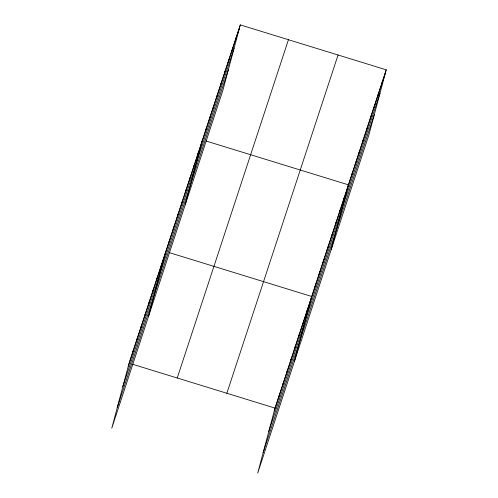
<?xml version="1.0" encoding="UTF-8"?>
<svg xmlns="http://www.w3.org/2000/svg" width="498" height="498" viewBox="0 0 498 498"><rect width="100%" height="100%" fill="white"/><g stroke="black" fill="none" stroke-linecap="round" stroke-linejoin="round"><path stroke-width="0.75" d="M132.356 353.773L133.159 350.773M136.433 341.367L137.236 338.366M140.517 328.966L141.314 325.966M144.594 316.56L145.391 313.559M148.672 304.16L149.468 301.159M152.749 291.753L153.546 288.753M156.826 279.353L157.623 276.353M160.904 266.947L161.701 263.946M148.485 316.547L165.778 251.546M169.059 242.14L169.855 239.14M173.136 229.734L173.933 226.739M177.213 217.333L178.01 214.333M181.291 204.927L182.087 201.933M185.368 192.527L186.165 189.526M189.445 180.12L190.242 177.126M193.523 167.72L194.326 164.72M197.6 155.314L198.403 152.32M185.181 204.921L202.481 139.913M205.462 131.41L206.259 128.409M209.241 119.912L210.044 116.912M213.026 108.408L213.823 105.408M216.804 96.905L217.601 93.91M220.589 85.407L221.386 82.407M224.368 73.903L225.164 70.903M228.146 62.406L228.949 59.405M231.931 50.902L232.728 47.901M235.71 39.398L236.506 36.404M240.291 24.9L222.992 89.908L111.782 428.18L129.075 363.173L240.291 24.9L386.218 69.82L368.925 134.827L257.709 473.1L275.008 408.092L386.218 69.82M278.289 398.693L279.085 395.692M282.366 386.286L283.163 383.286M286.443 373.886L287.24 370.885M290.521 361.48L291.318 358.479M294.598 349.079L295.395 346.079M298.676 336.673L299.472 333.672M302.753 324.273L303.55 321.272M306.83 311.866L307.627 308.866M294.411 361.467L311.704 296.466L169.32 252.635M314.985 287.06L315.782 284.059M319.062 274.653L319.859 271.659M323.14 262.253L323.937 259.253M327.217 249.847L328.014 246.852M331.295 237.446L332.098 234.446M335.372 225.04L336.175 222.046M339.449 212.64L340.252 209.639M343.533 200.233L344.33 197.239M331.108 249.84L348.407 184.833L206.016 141.002M351.389 176.329L352.186 173.335M355.167 164.832L355.97 161.831M358.952 153.328L359.749 150.328M362.731 141.824L363.534 138.83M366.516 130.327L367.312 127.326M370.294 118.823L371.091 115.822M374.079 107.325L374.876 104.325M377.858 95.821L378.654 92.821M381.636 84.318L382.439 81.323M128.279 366.173L239.494 27.9M122.838 386.635L234.048 48.362M117.229 407.719L228.439 69.44M177.232 378.001L288.448 39.722M226.851 393.271L338.061 54.998M274.205 411.093L385.421 72.82M268.764 431.554L379.974 93.282M263.156 452.638L374.365 114.359M132.617 364.268L275.008 408.092"/></g></svg>
